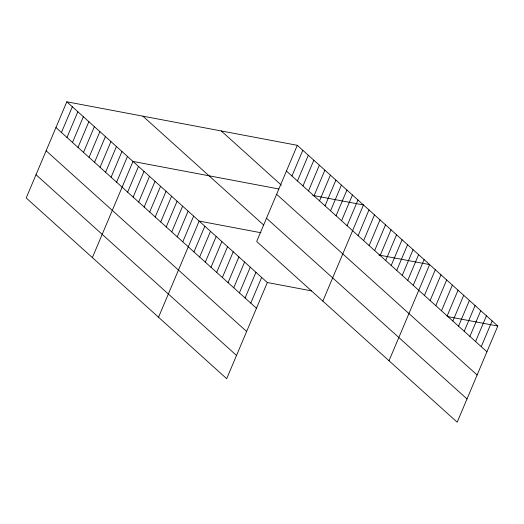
<?xml version="1.0" encoding="UTF-8"?>
<svg xmlns="http://www.w3.org/2000/svg" width="524" height="524" viewBox="0 0 524 524"><rect width="100%" height="100%" fill="white"/><g stroke="black" fill="none" stroke-linecap="round" stroke-linejoin="round"><path stroke-width="0.79" d="M66.817 101.8L26.2 197.961L226.696 378.688L267.319 282.528L66.817 101.8L297.305 145.312L497.8 326.039L457.183 422.2L256.681 241.472L297.305 145.312M61.465 132.493L72.332 106.772M66.98 137.465L77.847 111.736M72.495 142.436L83.362 116.708M78.01 147.401L88.877 121.679M83.519 152.373L94.385 126.651M89.034 157.344L99.901 131.616M94.549 162.316L105.416 136.587M100.064 167.28L110.931 141.559M105.579 172.252L116.446 146.53M111.088 177.223L121.954 151.502M116.603 182.195L127.47 156.466M92.362 257.598L132.985 161.438L278.702 188.948M127.633 192.131L138.5 166.409M133.142 197.103L144.008 171.381M138.657 202.074L149.523 176.346M144.172 207.046L155.038 181.317M149.687 212.01L160.554 186.289M155.202 216.982L166.069 191.26M160.711 221.953L171.577 196.231M166.226 226.925L177.092 201.196M171.741 231.896L182.607 206.168M177.256 236.861L188.123 211.139M182.771 241.833L193.638 216.111M158.53 317.236L199.146 221.076L260.945 232.748M193.965 251.926L204.832 226.198M199.644 257.042L210.51 231.32M205.323 262.164L216.189 236.442M211.002 267.286L221.868 241.564M216.687 272.408L227.554 246.68M222.366 277.53L233.232 251.802M228.045 282.646L238.911 256.924M233.73 287.768L244.597 262.046M239.409 292.89L250.276 267.161M291.947 176.012L302.813 150.283M245.088 298.012L255.954 272.284M297.462 180.977L308.328 155.255M250.773 303.127L261.64 277.406M302.977 185.948L313.843 160.226M308.492 190.919L319.358 165.191M314.007 195.891L324.873 170.162M319.516 200.856L330.382 175.134M325.031 205.827L335.897 180.105M330.546 210.799L341.412 185.077M336.061 215.77L346.927 190.042M341.569 220.742L352.436 195.013M347.084 225.706L357.951 199.985M322.849 301.117L363.466 204.956L312.762 195.38M358.115 235.649L368.981 209.921M363.63 240.621L374.496 214.892M369.138 245.586L380.005 219.864M374.653 250.557L385.52 224.835M380.169 255.529L391.035 229.807M385.684 260.5L396.55 234.772M391.199 265.471L402.065 239.743M396.707 270.436L407.574 244.715M402.222 275.408L413.089 249.686M407.738 280.379L418.604 254.657M413.253 285.351L424.119 259.622M389.011 360.754L429.628 264.594L378.924 255.018M424.447 295.438L435.313 269.716M430.125 300.56L440.992 274.838M435.804 305.682L446.671 279.954M441.49 310.804L452.356 285.076M447.169 315.92L458.035 290.198M452.847 321.042L463.714 295.32M458.533 326.164L469.399 300.435M464.212 331.286L475.078 305.558M469.89 336.401L480.757 310.68M475.569 341.524L486.436 315.802M481.255 346.646L492.121 320.924M267.319 282.528L311.688 290.905M447.096 316.47L497.8 326.039M286.438 171.04L486.934 351.768M221.246 130.954L281.342 185.129M276.62 194.28L477.115 375.007M266.5 218.233L467.002 398.961M142.882 116.158L263.631 224.999M55.95 127.522L256.452 308.25M46.132 150.768L246.634 331.496M36.018 174.715L236.514 355.442"/></g></svg>
